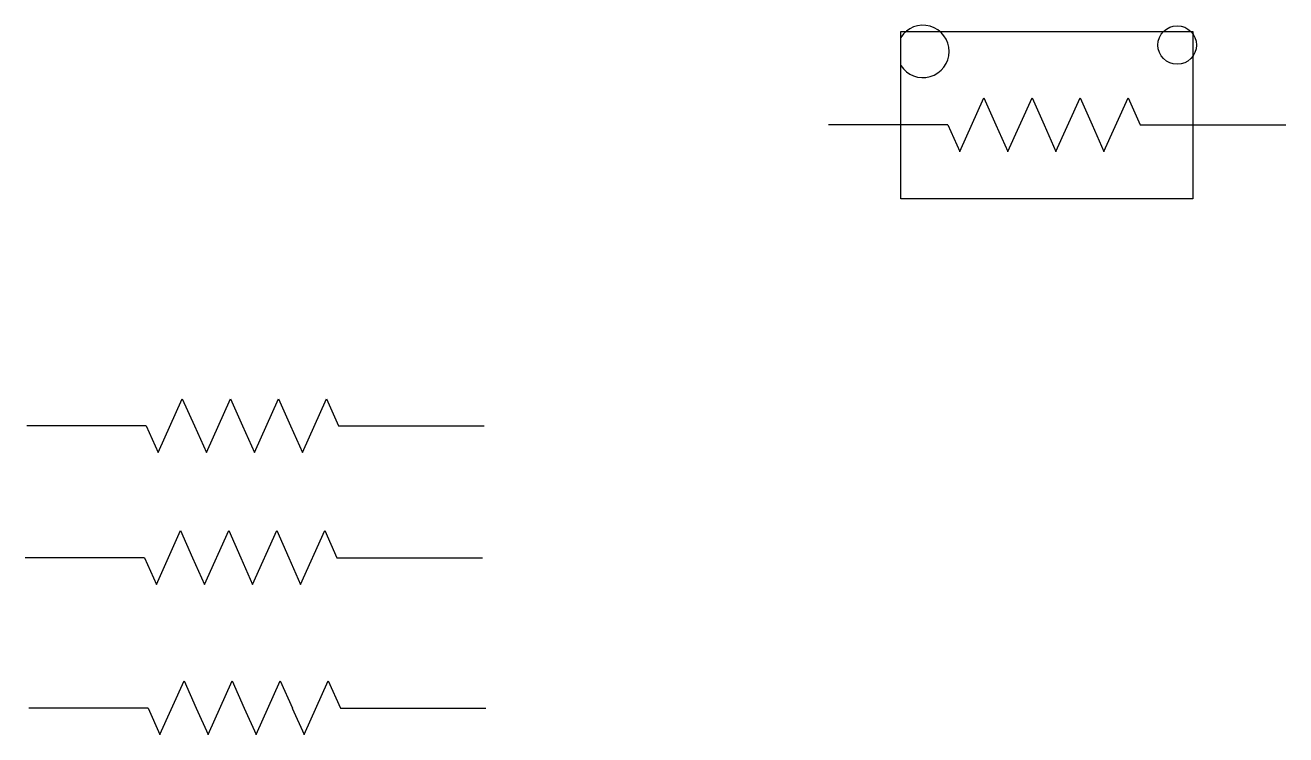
# Model space of a CAD drawing. Header units: millimetres. Extents: x 644 to 2219, y 1219 to 2106.
import ezdxf

# ---------------------------------------------------------------- set-up
doc = ezdxf.new("R2010")
doc.units = ezdxf.units.MM

msp = doc.modelspace()

# ---------------------------------------------------------------- linework, layer by layer
for p, q in [((1812.1, 1948), (1842.2, 2015.2)), ((1842.2, 2015.2), (1857.4, 1981.3)), ((1872.2, 1948), (1902.4, 2015.2)), ((1902.4, 2015.2), (1917.5, 1981.3)), ((1932.3, 1948), (1962.4, 2015.2)), ((1962.4, 2015.2), (1977.6, 1981.3)), ((1992.3, 1948), (2022.4, 2015.2)), ((2022.4, 2015.2), (2037.6, 1981.3)), ((1797.3, 1981.3), (1648.2, 1981.3)), ((1797.3, 1981.3), (1812.1, 1948)), ((1857.4, 1981.3), (1872.2, 1948)), ((1917.4, 1981.3), (1932.3, 1948)), ((1977.5, 1981.3), (1992.3, 1948)), ((2037.6, 1981.3), (2219.5, 1981.3)), ((810.6, 1572), (840.7, 1639.2)), ((840.7, 1639.2), (855.9, 1605.2)), ((870.8, 1572), (900.9, 1639.2)), ((900.9, 1639.2), (916, 1605.2)), ((930.8, 1572), (960.9, 1639.2)), ((960.9, 1639.2), (976.1, 1605.2)), ((990.8, 1572), (1020.9, 1639.2)), ((1020.9, 1639.2), (1036.1, 1605.2)), ((795.8, 1605.2), (646.7, 1605.2)), ((795.8, 1605.2), (810.6, 1572)), ((855.9, 1605.2), (870.8, 1572)), ((916, 1605.2), (930.8, 1572)), ((976, 1605.2), (990.8, 1572)), ((1036.1, 1605.2), (1218, 1605.2)), ((808.4, 1407.1), (838.5, 1474.4)), ((838.5, 1474.4), (853.7, 1440.4)), ((868.6, 1407.1), (898.7, 1474.4)), ((898.7, 1474.4), (913.8, 1440.4)), ((928.6, 1407.1), (958.7, 1474.4)), ((958.7, 1474.4), (973.9, 1440.4)), ((988.6, 1407.1), (1018.7, 1474.4)), ((1018.7, 1474.4), (1033.9, 1440.4)), ((793.6, 1440.4), (644.5, 1440.4)), ((793.6, 1440.4), (808.4, 1407.1)), ((853.7, 1440.4), (868.6, 1407.1)), ((913.7, 1440.4), (928.6, 1407.1)), ((973.8, 1440.4), (988.6, 1407.1)), ((1033.9, 1440.4), (1215.8, 1440.4)), ((812.8, 1219.4), (843, 1286.6)), ((843, 1286.6), (858.1, 1252.6)), ((873, 1219.4), (903.1, 1286.6)), ((903.1, 1286.6), (918.2, 1252.6)), ((933, 1219.4), (963.1, 1286.6)), ((963.1, 1286.6), (978.3, 1252.6)), ((993, 1219.4), (1023.2, 1286.6)), ((1023.2, 1286.6), (1038.3, 1252.6)), ((798, 1252.6), (648.9, 1252.6)), ((798, 1252.6), (812.8, 1219.4)), ((858.1, 1252.6), (873, 1219.4)), ((918.2, 1252.6), (933, 1219.4)), ((978.2, 1252.6), (993, 1219.4)), ((1038.3, 1252.6), (1220.2, 1252.6))]:
    msp.add_line(p, q)
msp.add_lwpolyline([(1738.5, 2097.9), (2103.5, 2097.9), (2103.5, 1889), (1738.5, 1889)], close=True)
for points in [[(1812.2, 1947.8), (1812.2, 1948.4)], [(1872.4, 1947.8), (1872.4, 1948.4)], [(1932.4, 1947.8), (1932.4, 1948.4)], [(1992.4, 1947.8), (1992.4, 1948.4)], [(810.7, 1571.8), (810.7, 1572.3)], [(870.9, 1571.8), (870.9, 1572.3)], [(930.9, 1571.8), (930.9, 1572.3)], [(990.9, 1571.8), (990.9, 1572.3)], [(808.5, 1407), (808.5, 1407.5)], [(868.7, 1407), (868.7, 1407.5)], [(928.7, 1407), (928.7, 1407.5)], [(988.7, 1407), (988.7, 1407.5)], [(813, 1219.2), (813, 1219.7)], [(873.1, 1219.2), (873.1, 1219.7)], [(933.1, 1219.2), (933.1, 1219.7)], [(993.2, 1219.2), (993.2, 1219.7)]]:
    msp.add_lwpolyline(points)
msp.add_circle((2083.8, 2081.1), 24.1)
msp.add_arc((1766.1, 2073.1), 32.7, 212.3285, 147.6715)

doc.saveas('drawing.dxf')
